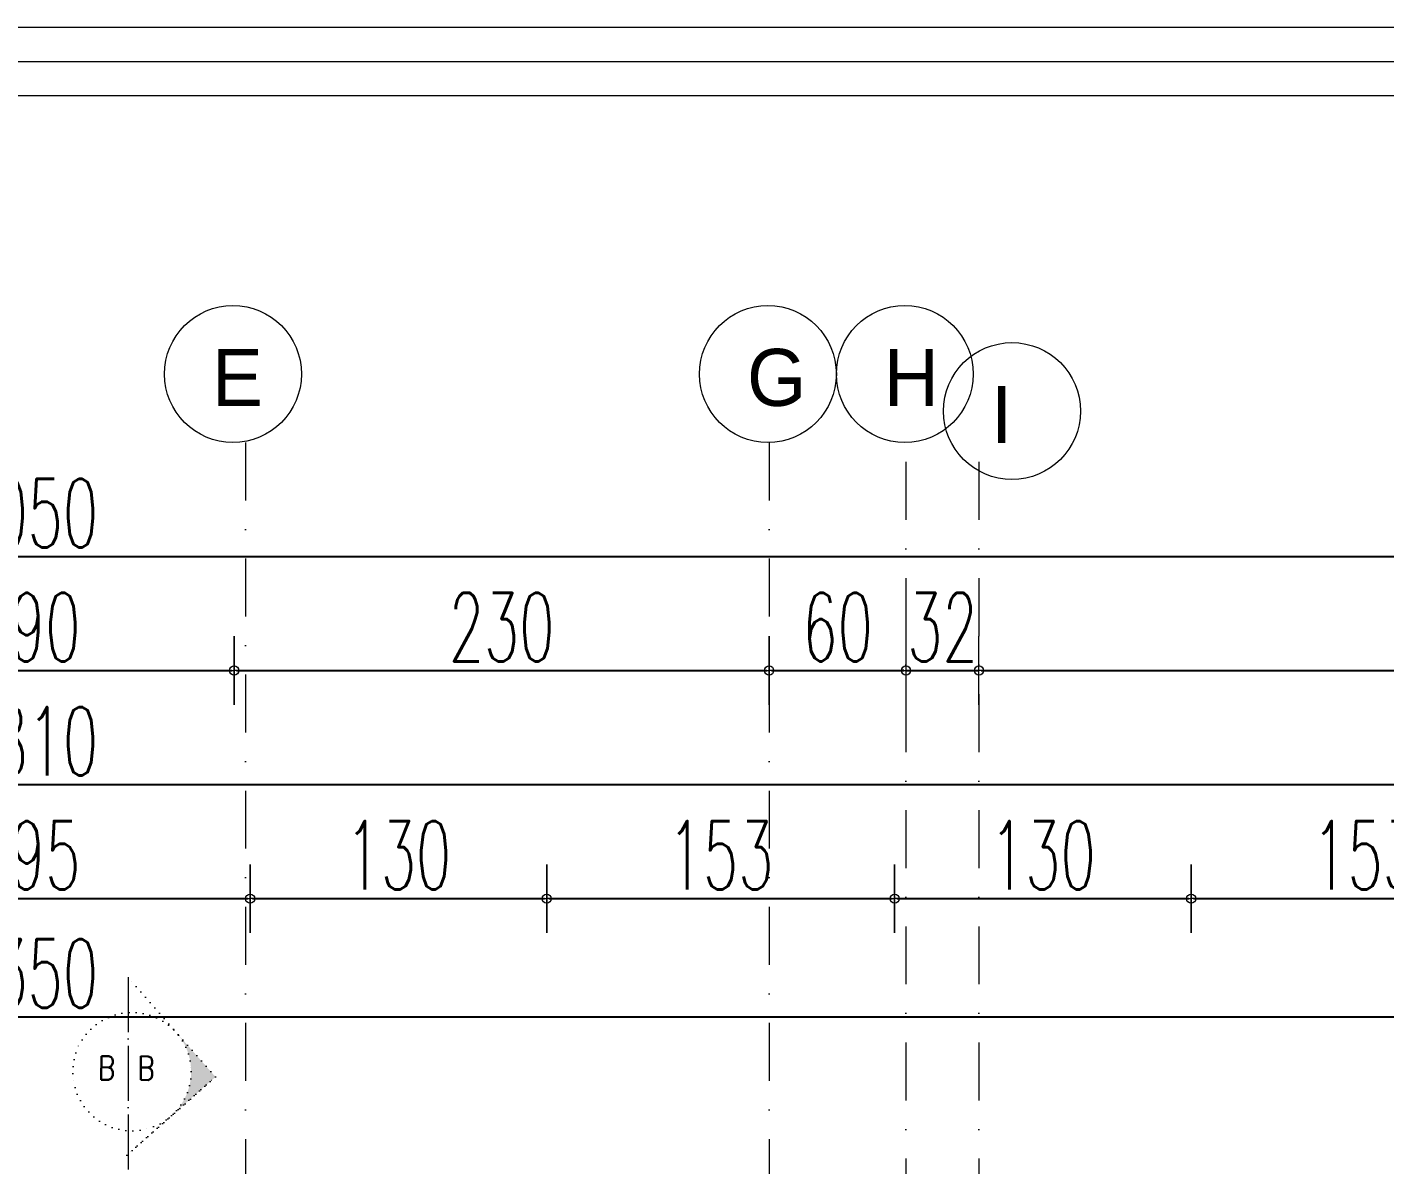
# Model space of a CAD drawing. Header units: millimetres. Extents: x -16104 to 67872, y -88009 to 12107.
# Drawn here: x 19222 to 19817, y -5451 to -4952 of the extents above; entities that cross this region are included whole.
import ezdxf
from ezdxf.enums import TextEntityAlignment as Align

# ---------------------------------------------------------------- set-up
doc = ezdxf.new("R2010")
doc.units = ezdxf.units.MM
for name, pattern in [('ACAD_ISO04W100', [30, 24, -3, 0, -3]), ('ACAD_ISO07W100', [3, 0, -3]), ('DASHDOTX2', [50.8, 25.4, -12.7, 0, -12.7])]:
    doc.linetypes.add(name, pattern=pattern)
doc.layers.get('0').update_dxf_attribs({"color": 241})
for name, color, linetype, lineweight in [('AKS', 1, 'ACAD_ISO07W100', 5), ('akslar', 144, 'Continuous', 20), ('c05', 32, 'Continuous', 13), ('OLCU', 54, 'Continuous', 13)]:
    doc.layers.add(name, color=color, linetype=linetype, lineweight=lineweight)
doc.styles.add('DIM', font='Txttw.shx', dxfattribs={"width": 0.6})
doc.styles.add('DIMENSIONS', font='simplex', dxfattribs={"width": 0.8})
doc.dimstyles.new('50', dxfattribs={"dimscale": 0, "dimtxt": 30, "dimasz": 1, "dimexe": 0, "dimexo": 2, "dimgap": 4, "dimtad": 1, "dimdec": 0, "dimzin": 0, "dimdsep": 46, "dimtxsty": 'DIM', "dimblk1": 'DOT', "dimblk2": 'DOT', "dimsah": 1, "dimcen": 1.5, "dimdle": 3, "dimse1": 1, "dimse2": 1, "dimclrd": 256, "dimclre": 9, "dimclrt": 256, "dimadec": 0, "dimazin": 0, "dimtfac": 0.24, "dimtdec": 0, "dimtix": 1, "dimtmove": 2, "dimatfit": 3, "dimldrblk": 'DOT', "dimfxl": 0, "dimtolj": 1, "dimtzin": 15, "dimarcsym": 0})

# ---------------------------------------------------------------- blocks, each defined once
blk = doc.blocks.new('DOT')
for p, q in [((0, 15), (0, -15)), ((-2, 0), (0, 0)), ((2, 0), (0, 0))]:
    blk.add_line(p, q)
blk.add_circle((0, 0), 2)
blk = doc.blocks.new('*D6604')
at = {"layer": 'Defpoints', "color": 0, "transparency": 16777216}
for p in [(19319.76, -5334.56), (19124.76, -5384.56), (19319.76, -5384.56)]:
    blk.add_point(p, dxfattribs=at)
at = {"layer": 'OLCU', "lineweight": -2, "transparency": 16777216}
blk.add_line((19125.76, -5334.56), (19318.76, -5334.56), dxfattribs=at)
at = {"layer": 'OLCU', "lineweight": -2, "transparency": 16777216, "rotation": 180}
blk.add_blockref('DOT', (19124.76, -5334.56), dxfattribs=at)
at = {"layer": 'OLCU', "lineweight": -2, "transparency": 16777216}
blk.add_blockref('DOT', (19319.76, -5334.56), dxfattribs=at)
at = {"layer": 'OLCU', "transparency": 16777216, "insert": (19222.26, -5315.56), "char_height": 30, "attachment_point": 5, "style": 'DIM'}
blk.add_mtext('\\A1;195', dxfattribs=at)
blk = doc.blocks.new('*D6605')
at = {"layer": 'Defpoints', "color": 0, "transparency": 16777216}
for p in [(19449.76, -5334.56), (19319.76, -5384.56), (19449.76, -5384.56)]:
    blk.add_point(p, dxfattribs=at)
at = {"layer": 'OLCU', "lineweight": -2, "transparency": 16777216}
blk.add_line((19320.76, -5334.56), (19448.76, -5334.56), dxfattribs=at)
at = {"layer": 'OLCU', "lineweight": -2, "transparency": 16777216, "rotation": 180}
blk.add_blockref('DOT', (19319.76, -5334.56), dxfattribs=at)
at = {"layer": 'OLCU', "lineweight": -2, "transparency": 16777216}
blk.add_blockref('DOT', (19449.76, -5334.56), dxfattribs=at)
at = {"layer": 'OLCU', "transparency": 16777216, "insert": (19384.76, -5315.56), "char_height": 30, "attachment_point": 5, "style": 'DIM'}
blk.add_mtext('\\A1;130', dxfattribs=at)
blk = doc.blocks.new('*D6606')
at = {"layer": 'Defpoints', "color": 0, "transparency": 16777216}
for p in [(19602.26, -5334.56), (19449.76, -5384.56), (19602.26, -5384.56)]:
    blk.add_point(p, dxfattribs=at)
at = {"layer": 'OLCU', "lineweight": -2, "transparency": 16777216}
blk.add_line((19450.76, -5334.56), (19601.26, -5334.56), dxfattribs=at)
at = {"layer": 'OLCU', "lineweight": -2, "transparency": 16777216, "rotation": 180}
blk.add_blockref('DOT', (19449.76, -5334.56), dxfattribs=at)
at = {"layer": 'OLCU', "lineweight": -2, "transparency": 16777216}
blk.add_blockref('DOT', (19602.26, -5334.56), dxfattribs=at)
at = {"layer": 'OLCU', "transparency": 16777216, "insert": (19526.01, -5315.56), "char_height": 30, "attachment_point": 5, "style": 'DIM'}
blk.add_mtext('\\A1;153', dxfattribs=at)
blk = doc.blocks.new('*D6609')
at = {"layer": 'Defpoints', "color": 0, "transparency": 16777216}
for p in [(18317.26, -5284.56), (20127.26, -5284.56), (20127.26, -5319.56)]:
    blk.add_point(p, dxfattribs=at)
at = {"layer": 'OLCU', "lineweight": -2, "transparency": 16777216}
blk.add_line((18318.26, -5284.56), (20126.26, -5284.56), dxfattribs=at)
at = {"layer": 'OLCU', "lineweight": -2, "transparency": 16777216, "rotation": 180}
blk.add_blockref('DOT', (18317.26, -5284.56), dxfattribs=at)
at = {"layer": 'OLCU', "lineweight": -2, "transparency": 16777216}
blk.add_blockref('DOT', (20127.26, -5284.56), dxfattribs=at)
at = {"layer": 'OLCU', "transparency": 16777216, "insert": (19222.26, -5265.56), "char_height": 30, "attachment_point": 5, "style": 'DIM'}
blk.add_mtext('\\A1;1810', dxfattribs=at)
blk = doc.blocks.new('*D6614')
at = {"layer": 'Defpoints', "color": 0, "transparency": 16777216}
for p in [(19312.76, -5234.56), (19547.26, -5234.56), (19547.26, -6281.78)]:
    blk.add_point(p, dxfattribs=at)
at = {"layer": 'OLCU', "lineweight": -2, "transparency": 16777216}
blk.add_line((19313.76, -5234.56), (19546.26, -5234.56), dxfattribs=at)
at = {"layer": 'OLCU', "lineweight": -2, "transparency": 16777216, "rotation": 180}
blk.add_blockref('DOT', (19312.76, -5234.56), dxfattribs=at)
at = {"layer": 'OLCU', "lineweight": -2, "transparency": 16777216}
blk.add_blockref('DOT', (19547.26, -5234.56), dxfattribs=at)
at = {"layer": 'OLCU', "transparency": 16777216, "insert": (19430.01, -5215.56), "char_height": 30, "attachment_point": 5, "style": 'DIM'}
blk.add_mtext('\\A1;230', dxfattribs=at)
blk = doc.blocks.new('*D6615')
at = {"layer": 'Defpoints', "color": 0, "transparency": 16777216}
for p in [(19607.26, -5234.56), (19639.26, -5234.56), (19639.26, -6281.78)]:
    blk.add_point(p, dxfattribs=at)
at = {"layer": 'OLCU', "lineweight": -2, "transparency": 16777216}
for p, q in [((19606.26, -5234.56), (19605.26, -5234.56)), ((19607.26, -5234.56), (19639.26, -5234.56)), ((19640.26, -5234.56), (19641.26, -5234.56))]:
    blk.add_line(p, q, dxfattribs=at)
blk.add_blockref('DOT', (19607.26, -5234.56), dxfattribs=at)
at = {"layer": 'OLCU', "lineweight": -2, "transparency": 16777216, "rotation": 180}
blk.add_blockref('DOT', (19639.26, -5234.56), dxfattribs=at)
at = {"layer": 'OLCU', "transparency": 16777216, "insert": (19623.26, -5215.56), "char_height": 30, "attachment_point": 5, "style": 'DIM'}
blk.add_mtext('\\A1;32', dxfattribs=at)
blk = doc.blocks.new('*D6616')
at = {"layer": 'Defpoints', "color": 0, "transparency": 16777216}
for p in [(19639.26, -5234.56), (20077.12, -5234.56), (20077.12, -5234.56)]:
    blk.add_point(p, dxfattribs=at)
at = {"layer": 'OLCU', "lineweight": -2, "transparency": 16777216}
blk.add_line((19640.26, -5234.56), (20076.12, -5234.56), dxfattribs=at)
at = {"layer": 'OLCU', "lineweight": -2, "transparency": 16777216, "rotation": 180}
blk.add_blockref('DOT', (19639.26, -5234.56), dxfattribs=at)
at = {"layer": 'OLCU', "lineweight": -2, "transparency": 16777216}
blk.add_blockref('DOT', (20077.12, -5234.56), dxfattribs=at)
at = {"layer": 'OLCU', "transparency": 16777216, "insert": (19858.19, -5215.56), "char_height": 30, "attachment_point": 5, "style": 'DIM'}
blk.add_mtext('\\A1;438', dxfattribs=at)
blk = doc.blocks.new('*D6619')
at = {"layer": 'Defpoints', "color": 0, "transparency": 16777216}
for p in [(20247.26, -5184.56), (18197.26, -5219.56), (20247.26, -5219.56)]:
    blk.add_point(p, dxfattribs=at)
at = {"layer": 'OLCU', "lineweight": -2, "transparency": 16777216}
blk.add_line((18198.26, -5184.56), (20246.26, -5184.56), dxfattribs=at)
at = {"layer": 'OLCU', "lineweight": -2, "transparency": 16777216, "rotation": 180}
blk.add_blockref('DOT', (18197.26, -5184.56), dxfattribs=at)
at = {"layer": 'OLCU', "lineweight": -2, "transparency": 16777216}
blk.add_blockref('DOT', (20247.26, -5184.56), dxfattribs=at)
at = {"layer": 'OLCU', "transparency": 16777216, "insert": (19222.26, -5165.56), "char_height": 30, "attachment_point": 5, "style": 'DIM'}
blk.add_mtext('\\A1;2050', dxfattribs=at)
blk = doc.blocks.new('*D6674')
at = {"layer": 'Defpoints', "color": 0, "transparency": 16777216}
for p in [(19732.26, -5334.56), (19602.26, -5384.56), (19732.26, -5384.56)]:
    blk.add_point(p, dxfattribs=at)
at = {"layer": 'OLCU', "lineweight": -2, "transparency": 16777216}
blk.add_line((19603.26, -5334.56), (19731.26, -5334.56), dxfattribs=at)
at = {"layer": 'OLCU', "lineweight": -2, "transparency": 16777216, "rotation": 180}
blk.add_blockref('DOT', (19602.26, -5334.56), dxfattribs=at)
at = {"layer": 'OLCU', "lineweight": -2, "transparency": 16777216}
blk.add_blockref('DOT', (19732.26, -5334.56), dxfattribs=at)
at = {"layer": 'OLCU', "transparency": 16777216, "insert": (19667.26, -5315.56), "char_height": 30, "attachment_point": 5, "style": 'DIM'}
blk.add_mtext('\\A1;130', dxfattribs=at)
blk = doc.blocks.new('*D6675')
at = {"layer": 'Defpoints', "color": 0, "transparency": 16777216}
for p in [(19732.26, -5334.56), (19884.76, -5334.56), (19884.76, -5334.56)]:
    blk.add_point(p, dxfattribs=at)
at = {"layer": 'OLCU', "lineweight": -2, "transparency": 16777216}
blk.add_line((19733.26, -5334.56), (19883.76, -5334.56), dxfattribs=at)
at = {"layer": 'OLCU', "lineweight": -2, "transparency": 16777216, "rotation": 180}
blk.add_blockref('DOT', (19732.26, -5334.56), dxfattribs=at)
at = {"layer": 'OLCU', "lineweight": -2, "transparency": 16777216}
blk.add_blockref('DOT', (19884.76, -5334.56), dxfattribs=at)
at = {"layer": 'OLCU', "transparency": 16777216, "insert": (19808.51, -5315.56), "char_height": 30, "attachment_point": 5, "style": 'DIM'}
blk.add_mtext('\\A1;153', dxfattribs=at)
blk = doc.blocks.new('*D6703')
at = {"layer": 'Defpoints', "color": 0, "transparency": 16777216}
for p in [(19131.76, -5234.56), (19312.76, -5234.56), (19312.76, -5234.56)]:
    blk.add_point(p, dxfattribs=at)
at = {"layer": 'OLCU', "lineweight": -2, "transparency": 16777216}
blk.add_line((19132.76, -5234.56), (19311.76, -5234.56), dxfattribs=at)
at = {"layer": 'OLCU', "lineweight": -2, "transparency": 16777216, "rotation": 180}
blk.add_blockref('DOT', (19131.76, -5234.56), dxfattribs=at)
at = {"layer": 'OLCU', "lineweight": -2, "transparency": 16777216}
blk.add_blockref('DOT', (19312.76, -5234.56), dxfattribs=at)
at = {"layer": 'OLCU', "transparency": 16777216, "insert": (19222.26, -5215.56), "char_height": 30, "attachment_point": 5, "style": 'DIM'}
blk.add_mtext('\\A1;190', dxfattribs=at)
blk = doc.blocks.new('*D6704')
at = {"layer": 'Defpoints', "color": 0, "transparency": 16777216}
for p in [(19547.26, -5234.56), (19607.26, -5234.56), (19607.26, -5234.56)]:
    blk.add_point(p, dxfattribs=at)
at = {"layer": 'OLCU', "lineweight": -2, "transparency": 16777216}
blk.add_line((19548.26, -5234.56), (19606.26, -5234.56), dxfattribs=at)
at = {"layer": 'OLCU', "lineweight": -2, "transparency": 16777216, "rotation": 180}
blk.add_blockref('DOT', (19547.26, -5234.56), dxfattribs=at)
at = {"layer": 'OLCU', "lineweight": -2, "transparency": 16777216}
blk.add_blockref('DOT', (19607.26, -5234.56), dxfattribs=at)
at = {"layer": 'OLCU', "transparency": 16777216, "insert": (19577.26, -5215.56), "char_height": 30, "attachment_point": 5, "style": 'DIM'}
blk.add_mtext('\\A1;60', dxfattribs=at)
blk = doc.blocks.new('*D6707')
at = {"layer": 'Defpoints', "color": 0, "transparency": 16777216}
for p in [(18047.26, -5386.38), (20397.26, -5386.38), (20397.26, -5386.38)]:
    blk.add_point(p, dxfattribs=at)
at = {"layer": 'OLCU', "lineweight": -2, "transparency": 16777216}
blk.add_line((18048.26, -5386.38), (20396.26, -5386.38), dxfattribs=at)
at = {"layer": 'OLCU', "lineweight": -2, "transparency": 16777216, "rotation": 180}
blk.add_blockref('DOT', (18047.26, -5386.38), dxfattribs=at)
at = {"layer": 'OLCU', "lineweight": -2, "transparency": 16777216}
blk.add_blockref('DOT', (20397.26, -5386.38), dxfattribs=at)
at = {"layer": 'OLCU', "transparency": 16777216, "insert": (19222.26, -5367.38), "char_height": 30, "attachment_point": 5, "style": 'DIM'}
blk.add_mtext('\\A1;2350', dxfattribs=at)

msp = doc.modelspace()

# ---------------------------------------------------------------- hatches: boundary and pattern name
at = {"layer": 'AKS'}
msp.add_hatch(color=1, dxfattribs=at).paths.add_polyline_path([(19285.11, -5429.87), (19304.56, -5412.72), (19287.42, -5393.27, -0.198912), (19293.84, -5412.05, -0.198912)])
msp.add_hatch(color=1, dxfattribs=at).paths.add_polyline_path([(19285.11, -5429.87), (19304.56, -5412.72), (19287.42, -5393.27, -0.198912), (19293.84, -5412.05, -0.198912)])

# ---------------------------------------------------------------- linework, layer by layer
at = {"layer": 'AKS', "color": 1, "linetype": 'ACAD_ISO04W100'}
msp.add_line((19266.24, -5369.07), (19266.24, -7691.51), dxfattribs=at)
at = {"layer": 'AKS', "color": 1, "linetype": 'ACAD_ISO07W100'}
msp.add_line((19304.56, -5412.72), (19266.24, -5369.07), dxfattribs=at)
at = {"layer": 'AKS', "color": 1}
for p, q in [((19265.65, -5447.01), (19304.56, -5412.72)), ((19304.56, -5412.72), (19265.65, -5447.01)), ((19265.65, -5447.01), (19304.56, -5412.72)), ((19304.56, -5412.72), (19265.65, -5447.01))]:
    msp.add_line(p, q, dxfattribs=at)
at = {"layer": 'AKS', "linetype": 'ByBlock'}
for centre in [(19312.23, -5104.56), (19546.73, -5104.56), (19606.73, -5104.56), (19653.73, -5120.8)]:
    msp.add_circle(centre, 30, dxfattribs=at)
at = {"layer": 'AKS', "color": 1, "linetype": 'ACAD_ISO07W100'}
msp.add_circle((19267.96, -5410.41), 25.93, dxfattribs=at)
at = {"layer": 'akslar', "linetype": 'DASHDOTX2'}
for p, q in [((19317.76, -5134.56), (19317.76, -7944.06)), ((19547.26, -5134.56), (19547.26, -7944.06)), ((19607.26, -5143.13), (19607.26, -7944.06)), ((19639.26, -5143.13), (19639.26, -7944.06))]:
    msp.add_line(p, q, dxfattribs=at)
at = {"layer": 'c05'}
for points in [[(21037.81, -8120.02), (21037.81, -8330.26), (17507.55, -8330.26), (17507.55, -4952.49), (21037.81, -4952.49), (21037.81, -6808.57)], [(21022.81, -8120.02), (21022.81, -8315.26), (17522.55, -8315.26), (17522.55, -4967.49), (21022.81, -4967.49), (21022.81, -6808.57)], [(21007.81, -8120.02), (21007.81, -8300.26), (17537.55, -8300.26), (17537.55, -4982.49), (21007.81, -4982.49), (21007.81, -6808.57)]]:
    msp.add_lwpolyline(points, dxfattribs=at)

# ---------------------------------------------------------------- texts
at = {"layer": 'AKS', "color": 1, "style": 'DIMENSIONS', "width": 0.8}
for p in [(19256.87, -5408.79), (19274.19, -5408.91)]:
    msp.add_text('B', height=10.37, rotation=359.57786, dxfattribs=at).set_placement(p, align=Align.MIDDLE)
at = {"layer": 'AKS', "char_height": 25, "width": 35.6591, "attachment_point": 1}
for s, insert in [('E', (19303.07, -5093.55)), ('G', (19537.57, -5093.55)), ('H', (19597.57, -5093.55)), ('I', (19644.57, -5109.79))]:
    msp.add_mtext(s, dxfattribs=dict(at, insert=insert))

# ---------------------------------------------------------------- dimensions: what is measured, and where the dimension line sits
at = {"layer": 'OLCU'}
for base, p1, p2, picture, middle in [((20247.26, -5184.56), (18197.26, -5219.56), (20247.26, -5219.56), '*D6619', (19222.26, -5165.56)), ((19607.26, -5234.56), (19547.26, -5234.56), (19607.26, -5234.56), '*D6704', (19577.26, -5215.56)), ((19639.26, -5234.56), (19607.26, -5234.56), (19639.26, -6281.78), '*D6615', (19623.26, -5215.56)), ((20077.12, -5234.56), (19639.26, -5234.56), (20077.12, -5234.56), '*D6616', (19858.19, -5215.56)), ((20127.26, -5284.56), (18317.26, -5284.56), (20127.26, -5319.56), '*D6609', (19222.26, -5265.56)), ((19319.76, -5334.56), (19124.76, -5384.56), (19319.76, -5384.56), '*D6604', (19222.26, -5315.56)), ((19449.76, -5334.56), (19319.76, -5384.56), (19449.76, -5384.56), '*D6605', (19384.76, -5315.56)), ((19602.26170542, -5334.56011155), (19449.76170542, -5384.56011155), (19602.26170542, -5384.56011155), '*D6606', (19526.01170542, -5315.56011155)), ((19732.26, -5334.56), (19602.26, -5384.56), (19732.26, -5384.56), '*D6674', (19667.26, -5315.56)), ((19884.76170542, -5334.56011155), (19732.26170542, -5334.56011155), (19884.76170542, -5334.56011155), '*D6675', (19808.51170542, -5315.56011155)), ((20397.26, -5386.38), (18047.26, -5386.38), (20397.26, -5386.38), '*D6707', (19222.26, -5367.38))]:
    dim = msp.add_linear_dim(base=base, p1=p1, p2=p2, dimstyle='50', override={"dimscale": 1}, dxfattribs=at)
    dim.commit()
    dim.dimension.update_dxf_attribs({"geometry": picture, "text_midpoint": middle})
for base, p1, p2, text, picture, middle in [((19312.76, -5234.56), (19131.76, -5234.56), (19312.76, -5234.56), '190', '*D6703', (19222.26, -5215.56)), ((19547.26, -5234.56), (19312.76, -5234.56), (19547.26, -6281.78), '230', '*D6614', (19430.01, -5215.56))]:
    dim = msp.add_linear_dim(base=base, p1=p1, p2=p2, text=text, dimstyle='50', override={"dimscale": 1}, dxfattribs=at)
    dim.commit()
    dim.dimension.update_dxf_attribs({"geometry": picture, "text_midpoint": middle})

doc.saveas('drawing.dxf')
